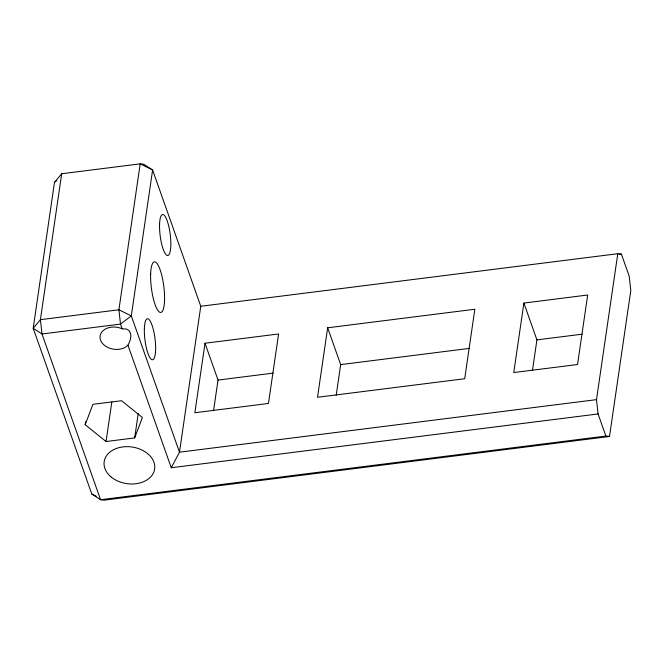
<?xml version="1.0" encoding="UTF-8"?>
<svg xmlns="http://www.w3.org/2000/svg" width="664" height="664" viewBox="0 0 664 664"><rect width="100%" height="100%" fill="white"/><g stroke="black" fill="none" stroke-linecap="round" stroke-linejoin="round"><path stroke-width="1" d="M200.769 306.262L152.612 169.984L143.814 164.265L140.195 163.85L61.694 173.744L54.489 182.343L33.2 328.273L91.773 494.016L100.571 499.735L104.19 500.15L609.51 436.472L630.8 290.541L629.206 276.224L621.404 254.121L617.786 253.706L200.769 306.262L179.479 452.192L171.262 467.738L598.081 413.954L605.892 436.049L609.51 436.472M61.694 173.744L40.413 319.674L41.998 333.992L100.571 499.735L605.892 436.049M85.183 424.728L92.91 404.326L121.52 400.716L142.395 417.515L134.667 437.916L106.057 441.527L85.183 424.728L85.623 421.673M106.057 441.527L111.843 401.861M134.667 437.916L138.228 413.514M205.01 343.238L194.867 412.734L268.463 403.455L278.598 333.967L205.01 343.238L218.024 380.074L213.551 410.734M327.659 327.784L317.517 397.279L464.7 378.729L474.843 309.241L327.659 327.784L340.673 364.619L336.2 395.279M523.896 303.058L513.762 372.546L577.539 364.511L587.681 295.015L523.896 303.058L536.919 339.885L532.445 370.545M598.081 413.954L596.496 399.637L617.786 253.706M127.936 345.147C130.41 340.856 132.551 334.706 128.899 330.456L126.334 329.012L122.168 328.829L119.213 327.726A15.305 11.097 8.3 0 0 100.521 340.076A15.305 11.097 8.3 0 0 125.977 346.865L127.936 345.147L171.262 467.738M54.489 182.343L56.805 180.591M619.346 254.387L621.404 254.121M218.024 380.074L273.219 373.118M340.673 364.619L469.332 348.401M536.919 339.885L582.179 334.183M596.496 399.637L179.479 452.192L131.323 315.915L152.612 169.984L140.195 163.85L118.906 309.781L120.491 324.098L122.168 328.829M91.773 494.016L96.205 496.207M40.413 319.674L33.2 328.273L41.998 333.992L120.491 324.098L131.323 315.915L118.906 309.781L40.413 319.674M150.645 273.85A25.506 6.266 82.8 0 0 160.397 312.453A25.506 6.266 82.8 0 0 161.717 275.128A25.506 6.266 82.8 0 0 150.645 273.85M144.362 328.497A20.659 5.071 82.8 0 0 152.255 359.763A20.659 5.071 82.8 0 0 153.326 329.527A20.659 5.071 82.8 0 0 144.362 328.497M159.567 224.258A20.659 5.071 82.8 0 0 167.461 255.524A20.659 5.071 82.8 0 0 168.531 225.295A20.659 5.071 82.8 0 0 159.567 224.258M111.419 477.209A25.506 18.501 8.3 0 0 153.907 471.855A25.506 18.501 8.3 0 0 122.898 446.905A25.506 18.501 8.3 0 0 111.419 477.209"/></g></svg>
